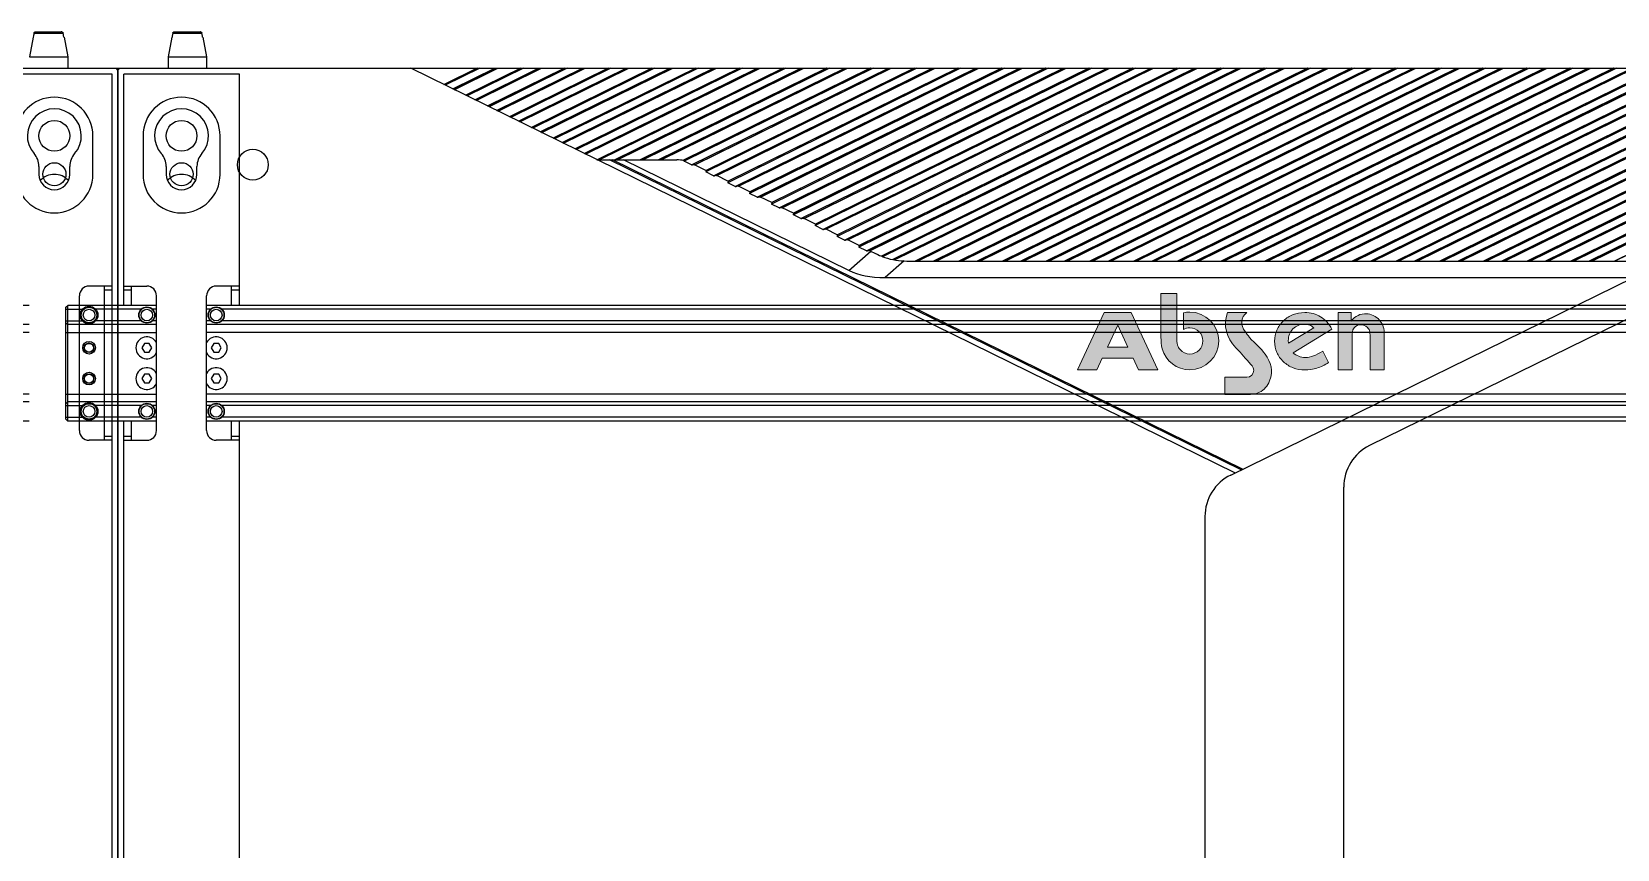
# Model space of a CAD drawing. Header units: millimetres. Extents: x 710 to 26878, y 589 to 5187.
# Drawn here: x 16582.6 to 16993.9, y 3735 to 3947.1 of the extents above; entities that cross this region are included whole.
import ezdxf

# ---------------------------------------------------------------- set-up
doc = ezdxf.new("R2010")
doc.units = ezdxf.units.MM
doc.layers.add('02___PRT_ALL_AXES', color=7, linetype='Continuous')
doc.layers.add('图层 1', color=7, linetype='Continuous', lineweight=18)

# ---------------------------------------------------------------- blocks, each defined once
blk = doc.blocks.new('6RYFH')
at = {"true_color": 0xf58220}
h = blk.add_hatch(color=30, dxfattribs=at)
edge = h.paths.add_edge_path()
edge.add_spline(control_points=[(11711.51, 2151.04), (11711.66, 2150.63), (11711.88, 2150.25), (11712.16, 2149.93), (11712.78, 2149.22), (11713.7, 2148.77), (11714.71, 2148.77), (11716.58, 2148.77), (11718.1, 2150.29), (11718.1, 2152.16), (11718.1, 2154.03), (11716.58, 2155.56), (11714.71, 2155.56), (11714.1, 2155.56), (11713.53, 2155.39), (11713.03, 2155.11), (11713.03, 2155.11), (11713.03, 2159.46), (11713.03, 2159.46), (11713.59, 2159.59), (11714.16, 2159.65), (11714.71, 2159.65), (11718.84, 2159.65), (11722.2, 2156.29), (11722.2, 2152.16), (11722.2, 2148.04), (11718.84, 2144.67), (11714.71, 2144.67), (11711.3, 2144.67), (11708.41, 2146.98), (11707.51, 2150.11), (11707.22, 2151.13), (11707.22, 2152.1), (11707.22, 2153.16), (11707.22, 2153.16), (11707.22, 2154.37), (11707.22, 2154.37), (11707.22, 2154.37), (11707.22, 2164.49), (11707.22, 2164.49), (11707.22, 2164.49), (11711.32, 2164.49), (11711.32, 2164.49), (11711.32, 2160.69), (11711.32, 2156.88), (11711.32, 2153.08), (11711.32, 2152.38), (11711.27, 2151.71), (11711.51, 2151.04)], knot_values=[0, 0, 0, 0, 1, 1, 1, 2, 2, 2, 3, 3, 3, 4, 4, 4, 5, 5, 5, 6, 6, 6, 7, 7, 7, 8, 8, 8, 9, 9, 9, 10, 10, 10, 11, 11, 11, 12, 12, 12, 13, 13, 13, 14, 14, 14, 15, 15, 15, 16, 16, 16, 16], degree=3, periodic=0)
h = blk.add_hatch(color=256)
h.paths.add_polyline_path([(11693.34, 2150.55), (11698.64, 2150.55), (11695.99, 2156.24)], flags=16)
h.paths.add_polyline_path([(11699.98, 2147.68), (11692, 2147.68), (11690.6, 2144.67), (11685.56, 2144.67), (11692.48, 2159.52), (11697.03, 2159.52), (11699.49, 2159.52), (11706.42, 2144.67), (11701.38, 2144.67)])
h = blk.add_hatch(color=256)
edge = h.paths.add_edge_path()
edge.add_spline(control_points=[(11724.47, 2159.52), (11724.47, 2159.52), (11729.52, 2159.52), (11729.52, 2159.52), (11727.79, 2158.28), (11727.91, 2156.23), (11729.03, 2154.6), (11729.37, 2154.1), (11729.79, 2153.59), (11730.21, 2153.08), (11731.61, 2151.41), (11733.12, 2150.29), (11734.29, 2148.69), (11735.78, 2146.64), (11736.4, 2144.36), (11735.41, 2141.81), (11734.9, 2140.5), (11733.98, 2139.4), (11732.75, 2138.83), (11731.82, 2138.4), (11730.75, 2138.24), (11729.64, 2138.24), (11729.64, 2138.24), (11723.81, 2138.24), (11723.81, 2138.24), (11723.81, 2138.24), (11723.81, 2142.74), (11723.81, 2142.74), (11723.81, 2142.74), (11729.46, 2142.74), (11729.46, 2142.74), (11729.46, 2142.74), (11729.46, 2142.74), (11729.46, 2142.74), (11729.46, 2142.74), (11729.47, 2142.74), (11729.47, 2142.74), (11729.47, 2142.74), (11729.47, 2142.74), (11729.47, 2142.74), (11729.47, 2142.74), (11729.48, 2142.74), (11729.48, 2142.74), (11730.47, 2142.75), (11731.27, 2143.55), (11731.27, 2144.54), (11731.27, 2145.4), (11730.58, 2146), (11730.07, 2146.59), (11728.77, 2148.07), (11727.4, 2149.59), (11726.67, 2150.34), (11724.07, 2153.04), (11723.35, 2156.12), (11724.47, 2159.52)], knot_values=[0, 0, 0, 0, 1, 1, 1, 2, 2, 2, 3, 3, 3, 4, 4, 4, 5, 5, 5, 6, 6, 6, 7, 7, 7, 8, 8, 8, 9, 9, 9, 10, 10, 10, 11, 11, 11, 12, 12, 12, 13, 13, 13, 14, 14, 14, 15, 15, 15, 16, 16, 16, 17, 17, 17, 18, 18, 18, 18], degree=3, periodic=0)
h = blk.add_hatch(color=256)
edge = h.paths.add_edge_path()
edge.add_spline(control_points=[(11750.7, 2146.54), (11749.71, 2145.9), (11748.7, 2145.42), (11747.69, 2145.11), (11746.67, 2144.78), (11745.61, 2144.63), (11744.52, 2144.63), (11743.44, 2144.63), (11742.44, 2144.81), (11741.51, 2145.17), (11740.58, 2145.53), (11739.75, 2146.06), (11739, 2146.76), (11738.25, 2147.47), (11737.68, 2148.28), (11737.29, 2149.18), (11736.9, 2150.09), (11736.7, 2151.05), (11736.7, 2152.08), (11736.7, 2153.11), (11736.89, 2154.08), (11737.28, 2154.97), (11737.66, 2155.86), (11738.23, 2156.67), (11739, 2157.39), (11739.75, 2158.11), (11740.57, 2158.65), (11741.48, 2159), (11742.38, 2159.35), (11743.4, 2159.52), (11744.52, 2159.52), (11746.04, 2159.52), (11747.4, 2159.16), (11748.6, 2158.43), (11749.81, 2157.7), (11750.8, 2156.64), (11751.58, 2155.24), (11751.58, 2155.24), (11741.48, 2149.08), (11741.48, 2149.08), (11741.91, 2148.68), (11742.4, 2148.38), (11742.94, 2148.18), (11743.47, 2147.98), (11744.06, 2147.88), (11744.7, 2147.88), (11745.35, 2147.88), (11746.04, 2148.01), (11746.77, 2148.27), (11747.5, 2148.53), (11748.32, 2148.95), (11749.24, 2149.53), (11749.24, 2149.53), (11750.7, 2146.54), (11750.7, 2146.54)], knot_values=[0, 0, 0, 0, 1, 1, 1, 2, 2, 2, 3, 3, 3, 4, 4, 4, 5, 5, 5, 6, 6, 6, 7, 7, 7, 8, 8, 8, 9, 9, 9, 10, 10, 10, 11, 11, 11, 12, 12, 12, 13, 13, 13, 14, 14, 14, 15, 15, 15, 16, 16, 16, 17, 17, 17, 18, 18, 18, 18], degree=3, periodic=0)
edge = h.paths.add_edge_path(flags=16)
edge.add_spline(control_points=[(11740.28, 2151.58), (11740.28, 2151.58), (11746.85, 2155.55), (11746.85, 2155.55), (11746.56, 2155.86), (11746.22, 2156.11), (11745.82, 2156.27), (11745.42, 2156.42), (11744.96, 2156.5), (11744.46, 2156.5), (11743.26, 2156.5), (11742.26, 2156.1), (11741.46, 2155.29), (11740.66, 2154.47), (11740.25, 2153.45), (11740.25, 2152.21), (11740.25, 2152.03), (11740.26, 2151.91), (11740.26, 2151.82), (11740.27, 2151.73), (11740.27, 2151.65), (11740.28, 2151.58)], knot_values=[0, 0, 0, 0, 1, 1, 1, 2, 2, 2, 3, 3, 3, 4, 4, 4, 5, 5, 5, 6, 6, 6, 7, 7, 7, 7], degree=3, periodic=0)
h = blk.add_hatch(color=256)
edge = h.paths.add_edge_path()
edge.add_spline(control_points=[(11753.19, 2144.67), (11753.19, 2144.67), (11753.19, 2159.52), (11753.19, 2159.52), (11753.19, 2159.52), (11756.52, 2159.52), (11756.52, 2159.52), (11756.52, 2159.52), (11756.52, 2157.32), (11756.52, 2157.32), (11757.68, 2158.7), (11758.85, 2159.25), (11760.62, 2159.19), (11761.58, 2159.19), (11763.09, 2158.56), (11763.85, 2157.65), (11764.58, 2156.72), (11765.11, 2155.95), (11765.11, 2154.24), (11765.11, 2154.24), (11765.11, 2144.67), (11765.11, 2144.67), (11765.11, 2144.67), (11761.47, 2144.67), (11761.47, 2144.67), (11761.47, 2144.67), (11761.47, 2152.99), (11761.47, 2152.99), (11761.47, 2153.47), (11761.47, 2154), (11761.39, 2154.49), (11761.33, 2154.88), (11761.11, 2155.31), (11760.79, 2155.65), (11759.86, 2156.65), (11758.15, 2156.62), (11757.3, 2155.52), (11756.84, 2154.93), (11756.8, 2154.36), (11756.8, 2152.91), (11756.8, 2152.91), (11756.8, 2144.67), (11756.8, 2144.67), (11756.8, 2144.67), (11753.19, 2144.67), (11753.19, 2144.67)], knot_values=[0, 0, 0, 0, 1, 1, 1, 2, 2, 2, 3, 3, 3, 4, 4, 4, 5, 5, 5, 6, 6, 6, 7, 7, 7, 8, 8, 8, 9, 9, 9, 10, 10, 10, 11, 11, 11, 12, 12, 12, 13, 13, 13, 14, 14, 14, 15, 15, 15, 15], degree=3, periodic=0)
at = {"color": 7, "linetype": 'Continuous'}
for p, q in [((11450.59, 2230.99), (11449.65, 2225.89)), ((11450.65, 2230.99), (11450.59, 2230.99)), ((11450.71, 2231.32), (11450.65, 2230.99)), ((11450.77, 2231.65), (11450.71, 2231.32)), ((11450.74, 2231.49), (11450.71, 2231.32)), ((11450.77, 2231.65), (11450.74, 2231.49)), ((11450.83, 2231.98), (11450.77, 2231.65)), ((11450.83, 2231.98), (11458.41, 2231.98)), ((11451.34, 2232.39), (11457.91, 2232.39)), ((11458.47, 2231.65), (11458.41, 2231.98)), ((11458.53, 2231.32), (11458.47, 2231.65)), ((11458.5, 2231.49), (11458.47, 2231.65)), ((11458.53, 2231.32), (11458.5, 2231.49)), ((11458.59, 2230.99), (11458.53, 2231.32)), ((11458.65, 2230.99), (11458.59, 2230.99)), ((11458.65, 2230.99), (11459.6, 2225.89)), ((12014.59, 2230.99), (12013.65, 2225.89)), ((12014.65, 2230.99), (12014.59, 2230.99)), ((12014.71, 2231.32), (12014.65, 2230.99)), ((12014.77, 2231.65), (12014.71, 2231.32)), ((12014.74, 2231.49), (12014.71, 2231.32)), ((12014.77, 2231.65), (12014.74, 2231.49)), ((12014.83, 2231.98), (12014.77, 2231.65)), ((12014.83, 2231.98), (12022.41, 2231.98)), ((12015.34, 2232.39), (12021.91, 2232.39)), ((12022.47, 2231.65), (12022.41, 2231.98)), ((12022.53, 2231.32), (12022.47, 2231.65)), ((12022.5, 2231.49), (12022.47, 2231.65)), ((12022.53, 2231.32), (12022.5, 2231.49)), ((12022.59, 2230.99), (12022.53, 2231.32)), ((12022.65, 2230.99), (12022.59, 2230.99)), ((12022.65, 2230.99), (12023.6, 2225.89)), ((11449.65, 2225.89), (11449.65, 2222.89)), ((11449.65, 2225.89), (11459.6, 2225.89)), ((11459.6, 2225.89), (11459.6, 2222.89)), ((12013.65, 2225.89), (12023.6, 2225.89)), ((12023.6, 2225.89), (12023.6, 2222.89)), ((11437.12, 2222.89), (11436.62, 2222.39)), ((11436.62, 1885.39), (11436.62, 2222.89)), ((11436.62, 2222.89), (12036.62, 2222.89)), ((11726.41, 2117.9), (11512.62, 2222.89)), ((11521.17, 2218.69), (11529.72, 2222.89)), ((11529.79, 2222.89), (11521.21, 2218.67)), ((11530.47, 2222.89), (11521.55, 2218.51)), ((11523.52, 2217.54), (11534.41, 2222.89)), ((11523.86, 2217.37), (11535.09, 2222.89)), ((11523.89, 2217.35), (11535.16, 2222.89)), ((11526.84, 2215.91), (11541.06, 2222.89)), ((11541.14, 2222.89), (11526.88, 2215.89)), ((11541.82, 2222.89), (11527.22, 2215.72)), ((11529.19, 2214.75), (11545.75, 2222.89)), ((11529.53, 2214.59), (11546.43, 2222.89)), ((11529.56, 2214.57), (11546.51, 2222.89)), ((11532.51, 2213.12), (11552.41, 2222.89)), ((11552.48, 2222.89), (11532.55, 2213.1)), ((11553.16, 2222.89), (11532.89, 2212.94)), ((11534.86, 2211.97), (11557.1, 2222.89)), ((11535.2, 2211.8), (11557.78, 2222.89)), ((11535.24, 2211.78), (11557.85, 2222.89)), ((11538.18, 2210.34), (11563.75, 2222.89)), ((11563.82, 2222.89), (11538.22, 2210.32)), ((11564.5, 2222.89), (11538.56, 2210.15)), ((11540.53, 2209.18), (11568.44, 2222.89)), ((11540.87, 2209.02), (11569.12, 2222.89)), ((11540.91, 2209), (11569.19, 2222.89)), ((11543.86, 2207.55), (11575.09, 2222.89)), ((11575.17, 2222.89), (11543.89, 2207.53)), ((11575.85, 2222.89), (11544.23, 2207.37)), ((11546.2, 2206.4), (11579.78, 2222.89)), ((11546.54, 2206.23), (11580.46, 2222.89)), ((11546.58, 2206.21), (11580.54, 2222.89)), ((11549.53, 2204.77), (11586.44, 2222.89)), ((11586.51, 2222.89), (11549.56, 2204.75)), ((11587.19, 2222.89), (11549.9, 2204.58)), ((11551.87, 2203.61), (11591.13, 2222.89)), ((11552.21, 2203.45), (11591.81, 2222.89)), ((11552.25, 2203.43), (11591.88, 2222.89)), ((11555.2, 2201.98), (11597.78, 2222.89)), ((11597.85, 2222.89), (11555.24, 2201.96)), ((11598.53, 2222.89), (11555.58, 2201.8)), ((11557.55, 2200.83), (11602.47, 2222.89)), ((11557.89, 2200.66), (11603.15, 2222.89)), ((11557.92, 2200.64), (11603.22, 2222.89)), ((11560.87, 2199.19), (11609.12, 2222.89)), ((11609.2, 2222.89), (11560.91, 2199.18)), ((11609.88, 2222.89), (11561.51, 2199.14)), ((11565.45, 2199.14), (11613.81, 2222.89)), ((11566.13, 2199.14), (11614.49, 2222.89)), ((11566.2, 2199.14), (11614.57, 2222.89)), ((11620.47, 2222.89), (11572.1, 2199.14)), ((11620.54, 2222.89), (11572.18, 2199.14)), ((11621.22, 2222.89), (11572.85, 2199.14)), ((11576.79, 2199.14), (11625.16, 2222.89)), ((11577.47, 2199.14), (11625.84, 2222.89)), ((11577.55, 2199.14), (11625.91, 2222.89)), ((11631.81, 2222.89), (11583.16, 2199)), ((11631.88, 2222.89), (11583.21, 2198.99)), ((11632.56, 2222.89), (11583.48, 2198.79)), ((11585.45, 2197.82), (11636.5, 2222.89)), ((11586.24, 2197.88), (11637.18, 2222.89)), ((11586.28, 2197.86), (11637.25, 2222.89)), ((11643.9, 2222.89), (11589.15, 2196)), ((11643.15, 2222.89), (11589.23, 2196.41)), ((11643.23, 2222.89), (11589.27, 2196.39)), ((11591.12, 2195.03), (11647.84, 2222.89)), ((11591.92, 2195.09), (11648.52, 2222.89)), ((11591.95, 2195.07), (11648.6, 2222.89)), ((11655.25, 2222.89), (11594.82, 2193.22)), ((11654.5, 2222.89), (11594.9, 2193.62)), ((11654.57, 2222.89), (11594.94, 2193.61)), ((11596.79, 2192.25), (11659.19, 2222.89)), ((11597.59, 2192.31), (11659.87, 2222.89)), ((11597.62, 2192.29), (11659.94, 2222.89)), ((11666.59, 2222.89), (11600.5, 2190.43)), ((11665.84, 2222.89), (11600.57, 2190.84)), ((11665.91, 2222.89), (11600.61, 2190.82)), ((11602.46, 2189.46), (11670.53, 2222.89)), ((11603.26, 2189.52), (11671.21, 2222.89)), ((11603.29, 2189.5), (11671.28, 2222.89)), ((11677.93, 2222.89), (11606.17, 2187.65)), ((11677.18, 2222.89), (11606.24, 2188.05)), ((11677.25, 2222.89), (11606.28, 2188.04)), ((11608.14, 2186.68), (11681.87, 2222.89)), ((11608.93, 2186.74), (11682.55, 2222.89)), ((11608.97, 2186.72), (11682.63, 2222.89)), ((11689.28, 2222.89), (11611.84, 2184.86)), ((11688.53, 2222.89), (11611.92, 2185.27)), ((11688.6, 2222.89), (11611.95, 2185.25)), ((11613.81, 2183.89), (11693.22, 2222.89)), ((11614.6, 2183.95), (11693.9, 2222.89)), ((11614.64, 2183.93), (11693.97, 2222.89)), ((11700.62, 2222.89), (11617.51, 2182.08)), ((11699.87, 2222.89), (11617.59, 2182.48)), ((11699.94, 2222.89), (11617.62, 2182.47)), ((11619.48, 2181.11), (11704.56, 2222.89)), ((11620.27, 2181.17), (11705.24, 2222.89)), ((11620.31, 2181.15), (11705.31, 2222.89)), ((11711.96, 2222.89), (11623.18, 2179.29)), ((11711.21, 2222.89), (11623.26, 2179.7)), ((11711.28, 2222.89), (11623.3, 2179.68)), ((11625.15, 2178.32), (11715.9, 2222.89)), ((11625.94, 2178.38), (11716.58, 2222.89)), ((11625.98, 2178.36), (11716.66, 2222.89)), ((11723.31, 2222.89), (11628.85, 2176.51)), ((11722.55, 2222.89), (11628.93, 2176.91)), ((11722.63, 2222.89), (11628.97, 2176.9)), ((11630.82, 2175.54), (11727.25, 2222.89)), ((11631.62, 2175.59), (11727.93, 2222.89)), ((11631.65, 2175.58), (11728, 2222.89)), ((11733.9, 2222.89), (11634.67, 2174.16)), ((11733.97, 2222.89), (11634.71, 2174.14)), ((11734.65, 2222.89), (11635, 2173.95)), ((11637.57, 2173.28), (11738.59, 2222.89)), ((11638.07, 2173.19), (11739.27, 2222.89)), ((11638.12, 2173.18), (11739.34, 2222.89)), ((11745.24, 2222.89), (11643.42, 2172.89)), ((11745.31, 2222.89), (11643.5, 2172.89)), ((11745.99, 2222.89), (11644.18, 2172.89)), ((11648.11, 2172.89), (11749.93, 2222.89)), ((11648.79, 2172.89), (11750.61, 2222.89)), ((11648.87, 2172.89), (11750.69, 2222.89)), ((11756.58, 2222.89), (11654.77, 2172.89)), ((11756.66, 2222.89), (11654.84, 2172.89)), ((11757.34, 2222.89), (11655.52, 2172.89)), ((11659.46, 2172.89), (11761.28, 2222.89)), ((11660.14, 2172.89), (11761.96, 2222.89)), ((11660.21, 2172.89), (11762.03, 2222.89)), ((11767.93, 2222.89), (11666.11, 2172.89)), ((11768, 2222.89), (11666.18, 2172.89)), ((11768.68, 2222.89), (11666.86, 2172.89)), ((11670.8, 2172.89), (11772.62, 2222.89)), ((11671.48, 2172.89), (11773.3, 2222.89)), ((11671.55, 2172.89), (11773.37, 2222.89)), ((11779.27, 2222.89), (11677.45, 2172.89)), ((11779.34, 2222.89), (11677.53, 2172.89)), ((11780.02, 2222.89), (11678.21, 2172.89)), ((11682.14, 2172.89), (11783.96, 2222.89)), ((11682.82, 2172.89), (11784.64, 2222.89)), ((11682.9, 2172.89), (11784.72, 2222.89)), ((11790.61, 2222.89), (11688.8, 2172.89)), ((11790.69, 2222.89), (11688.87, 2172.89)), ((11791.37, 2222.89), (11689.55, 2172.89)), ((11693.49, 2172.89), (11795.31, 2222.89)), ((11694.17, 2172.89), (11795.99, 2222.89)), ((11694.24, 2172.89), (11796.06, 2222.89)), ((11801.96, 2222.89), (11700.14, 2172.89)), ((11802.03, 2222.89), (11700.21, 2172.89)), ((11802.71, 2222.89), (11700.89, 2172.89)), ((11704.83, 2172.89), (11806.65, 2222.89)), ((11705.51, 2172.89), (11807.33, 2222.89)), ((11705.58, 2172.89), (11807.4, 2222.89)), ((11813.3, 2222.89), (11711.48, 2172.89)), ((11813.37, 2222.89), (11711.56, 2172.89)), ((11814.05, 2222.89), (11712.24, 2172.89)), ((11716.17, 2172.89), (11817.99, 2222.89)), ((11716.85, 2172.89), (11818.67, 2222.89)), ((11716.93, 2172.89), (11818.75, 2222.89)), ((11824.64, 2222.89), (11722.83, 2172.89)), ((11824.72, 2222.89), (11722.9, 2172.89)), ((11825.4, 2222.89), (11723.58, 2172.89)), ((11727.52, 2172.89), (11829.34, 2222.89)), ((11728.2, 2172.89), (11830.02, 2222.89)), ((11728.27, 2172.89), (11830.09, 2222.89)), ((11835.99, 2222.89), (11734.17, 2172.89)), ((11836.06, 2222.89), (11734.24, 2172.89)), ((11836.74, 2222.89), (11734.92, 2172.89)), ((11738.86, 2172.89), (11840.68, 2222.89)), ((11739.54, 2172.89), (11841.36, 2222.89)), ((11739.61, 2172.89), (11841.43, 2222.89)), ((11847.33, 2222.89), (11745.51, 2172.89)), ((11847.4, 2222.89), (11745.59, 2172.89)), ((11848.08, 2222.89), (11746.27, 2172.89)), ((11750.2, 2172.89), (11852.02, 2222.89)), ((11750.88, 2172.89), (11852.7, 2222.89)), ((11750.96, 2172.89), (11852.78, 2222.89)), ((11858.67, 2222.89), (11756.86, 2172.89)), ((11858.75, 2222.89), (11756.93, 2172.89)), ((11859.43, 2222.89), (11757.61, 2172.89)), ((11960.62, 2222.89), (11761.33, 2125.02)), ((11761.55, 2172.89), (11863.37, 2222.89)), ((11762.23, 2172.89), (11864.05, 2222.89)), ((11762.3, 2172.89), (11864.12, 2222.89)), ((11870.02, 2222.89), (11768.2, 2172.89)), ((11870.09, 2222.89), (11768.27, 2172.89)), ((11870.77, 2222.89), (11768.95, 2172.89)), ((11772.89, 2172.89), (11874.71, 2222.89)), ((11773.57, 2172.89), (11875.39, 2222.89)), ((11773.64, 2172.89), (11875.46, 2222.89)), ((11881.36, 2222.89), (11779.54, 2172.89)), ((11881.43, 2222.89), (11779.62, 2172.89)), ((11882.11, 2222.89), (11780.3, 2172.89)), ((11784.23, 2172.89), (11886.05, 2222.89)), ((11784.91, 2172.89), (11886.73, 2222.89)), ((11784.99, 2172.89), (11886.81, 2222.89)), ((11892.7, 2222.89), (11790.89, 2172.89)), ((11892.78, 2222.89), (11790.96, 2172.89)), ((11893.46, 2222.89), (11791.64, 2172.89)), ((11795.58, 2172.89), (11897.4, 2222.89)), ((11796.26, 2172.89), (11898.08, 2222.89)), ((11796.33, 2172.89), (11898.15, 2222.89)), ((11904.05, 2222.89), (11802.23, 2172.89)), ((11904.12, 2222.89), (11802.3, 2172.89)), ((11904.8, 2222.89), (11802.98, 2172.89)), ((11806.92, 2172.89), (11908.74, 2222.89)), ((11807.6, 2172.89), (11909.42, 2222.89)), ((11807.67, 2172.89), (11909.49, 2222.89)), ((11915.39, 2222.89), (11813.57, 2172.89)), ((11915.46, 2222.89), (11813.65, 2172.89)), ((11916.14, 2222.89), (11814.32, 2172.89)), ((11818.26, 2172.89), (11920.08, 2222.89)), ((11818.94, 2172.89), (11920.76, 2222.89)), ((11819.02, 2172.89), (11920.83, 2222.89)), ((11926.73, 2222.89), (11824.92, 2172.89)), ((11926.81, 2222.89), (11824.99, 2172.89)), ((12036.62, 2222.39), (12036.12, 2222.89)), ((12036.62, 2222.89), (12036.62, 1885.39)), ((11560.98, 2199.14), (11581.58, 2199.14)), ((11728, 2118.68), (11564.16, 2199.14)), ((11728.4, 2118.88), (11564.95, 2199.14)), ((11626.28, 2170.41), (11567.79, 2199.14)), ((11585.45, 2197.82), (11583.48, 2198.79)), ((11586.12, 2197.94), (11589.39, 2196.33)), ((11725.33, 2117.37), (11889.96, 2198.22)), ((11591.12, 2195.03), (11589.15, 2196)), ((11595.06, 2193.54), (11591.79, 2195.15)), ((11596.79, 2192.25), (11594.82, 2193.22)), ((11600.74, 2190.76), (11597.46, 2192.37)), ((11602.46, 2189.46), (11600.5, 2190.43)), ((11606.41, 2187.97), (11603.13, 2189.58)), ((11608.14, 2186.68), (11606.17, 2187.65)), ((11612.08, 2185.19), (11608.8, 2186.8)), ((11613.81, 2183.89), (11611.84, 2184.86)), ((11617.75, 2182.4), (11614.48, 2184.01)), ((11619.48, 2181.11), (11617.51, 2182.08)), ((11623.42, 2179.62), (11620.15, 2181.23)), ((11625.15, 2178.32), (11623.18, 2179.29)), ((11629.09, 2176.83), (11625.82, 2178.44)), ((11630.82, 2175.54), (11628.85, 2176.51)), ((11626.28, 2170.41), (11631.98, 2175.41)), ((11631.49, 2175.66), (11633.37, 2174.73)), ((11640.55, 2172.91), (11635.65, 2168.6)), ((11641.31, 2172.89), (11838.38, 2172.89)), ((11635.65, 2168.6), (11829.66, 2168.6)), ((11754.62, 2001.68), (11754.62, 2114.25)), ((11718.62, 2106.6), (11718.62, 1994.03))]:
    blk.add_line(p, q, dxfattribs=at)
blk.add_line((11711.51, 2151.04), (11711.51, 2151.04))
blk.add_line((11711.51, 2151.04), (11711.51, 2151.04))
blk.add_line((11711.51, 2151.04), (11711.51, 2151.04))
for centre, radius in [((11471.62, 2197.89), 4), ((11453.12, 2195.39), 3), ((12020.12, 2195.39), 3)]:
    blk.add_circle(centre, radius, dxfattribs=at)
for centre, radius, start, end in [((11457.91, 2231.87), 0.522, 77.0352, 89.9936), ((12021.91, 2231.87), 0.522, 77.0352, 89.9936), ((11581.58, 2190.14), 9, 77.6267, 90), ((11641.31, 2190.89), 18, 243.8457, 249.3822), ((11641.31, 2190.89), 18, 251.4761, 270), ((11766.62, 2114.25), 12, 116.1543, 180), ((11730.62, 2106.6), 12, 116.1543, 180)]:
    blk.add_arc(centre, radius, start, end, dxfattribs=at)
for centre, major_axis, ratio, start_param, end_param in [((11585.52, 2199.79), (2.07, 0.98), 0.130507, 2.846583, 3.244909), ((11587.49, 2198.82), (2.07, 0.98), 0.130507, -3.038276, -2.358602), ((11591.19, 2197), (2.07, 0.98), 0.130507, 2.565236, 3.244909), ((11593.16, 2196.04), (2.07, 0.98), 0.130507, -3.038276, -2.358602), ((11596.87, 2194.22), (2.07, 0.98), 0.130507, 2.565236, 3.244909), ((11598.83, 2193.25), (2.07, 0.98), 0.130507, -3.038276, -2.358602), ((11602.54, 2191.43), (2.07, 0.98), 0.130507, 2.565236, 3.244909), ((11604.51, 2190.47), (2.07, 0.98), 0.130507, -3.038276, -2.358602), ((11608.21, 2188.65), (2.07, 0.98), 0.130507, 2.565236, 3.244909), ((11610.18, 2187.68), (2.07, 0.98), 0.130507, -3.038276, -2.358602), ((11613.88, 2185.86), (2.07, 0.98), 0.130507, 2.565236, 3.244909), ((11615.85, 2184.9), (2.07, 0.98), 0.130507, -3.038276, -2.358602), ((11619.55, 2183.08), (2.07, 0.98), 0.130507, 2.565236, 3.244909), ((11621.52, 2182.11), (2.07, 0.98), 0.130507, -3.038276, -2.358602), ((11625.22, 2180.29), (2.07, 0.98), 0.130507, 2.565236, 3.244909), ((11627.19, 2179.33), (2.07, 0.98), 0.130507, -3.038276, -2.358602), ((11630.9, 2177.51), (2.07, 0.98), 0.130507, 2.565236, 3.244909), ((11632.86, 2176.54), (2.07, 0.98), 0.130507, -3.038276, -2.358602), ((11974, 2481.38), (345.95, 303.53), 0.152098, -3.034155, -3.027155), ((11968.63, 2476.66), (345.95, 303.53), 0.152098, -3.07842, -2.969946)]:
    blk.add_ellipse(centre, major_axis=major_axis, ratio=ratio, start_param=start_param, end_param=end_param, dxfattribs=at)
for points, knots in [([(11450.83, 2231.98), (11450.84, 2231.99), (11450.84, 2232.03), (11450.86, 2232.06), (11450.87, 2232.09)], [0, 0, 0, 0, 0.249866, 1, 1, 1, 1]), ([(11450.87, 2232.09), (11450.88, 2232.11), (11450.89, 2232.14), (11450.92, 2232.17), (11450.93, 2232.19)], [0, 0, 0, 0, 0.500081, 1, 1, 1, 1]), ([(11450.93, 2232.19), (11450.94, 2232.2), (11450.96, 2232.23), (11450.99, 2232.26), (11451.01, 2232.27)], [0, 0, 0, 0, 0.499978, 1, 1, 1, 1]), ([(11451.01, 2232.27), (11451.02, 2232.29), (11451.05, 2232.31), (11451.09, 2232.33), (11451.11, 2232.34)], [0, 0, 0, 0, 0.500013, 1, 1, 1, 1]), ([(11451.11, 2232.34), (11451.12, 2232.35), (11451.16, 2232.36), (11451.2, 2232.37), (11451.22, 2232.38)], [0, 0, 0, 0, 0.499911, 1, 1, 1, 1]), ([(11451.22, 2232.38), (11451.23, 2232.38), (11451.27, 2232.39), (11451.31, 2232.39), (11451.34, 2232.39)], [0, 0, 0, 0, 0.250382, 1, 1, 1, 1]), ([(11458.02, 2232.38), (11458.04, 2232.37), (11458.08, 2232.36), (11458.12, 2232.35), (11458.13, 2232.34)], [0, 0, 0, 0, 0.500089, 1, 1, 1, 1]), ([(11458.13, 2232.34), (11458.15, 2232.33), (11458.19, 2232.31), (11458.22, 2232.29), (11458.23, 2232.27)], [0, 0, 0, 0, 0.499987, 1, 1, 1, 1]), ([(11458.23, 2232.27), (11458.25, 2232.26), (11458.28, 2232.23), (11458.3, 2232.2), (11458.31, 2232.19)], [0, 0, 0, 0, 0.500022, 1, 1, 1, 1]), ([(11458.31, 2232.19), (11458.33, 2232.17), (11458.35, 2232.14), (11458.37, 2232.11), (11458.37, 2232.09)], [0, 0, 0, 0, 0.499919, 1, 1, 1, 1]), ([(11458.37, 2232.09), (11458.38, 2232.08), (11458.39, 2232.05), (11458.4, 2232.01), (11458.41, 2231.98)], [0, 0, 0, 0, 0.250397, 1, 1, 1, 1]), ([(12014.83, 2231.98), (12014.84, 2231.99), (12014.84, 2232.03), (12014.86, 2232.06), (12014.87, 2232.09)], [0, 0, 0, 0, 0.249866, 1, 1, 1, 1]), ([(12014.87, 2232.09), (12014.88, 2232.11), (12014.89, 2232.14), (12014.92, 2232.17), (12014.93, 2232.19)], [0, 0, 0, 0, 0.500081, 1, 1, 1, 1]), ([(12014.93, 2232.19), (12014.94, 2232.2), (12014.96, 2232.23), (12014.99, 2232.26), (12015.01, 2232.27)], [0, 0, 0, 0, 0.499978, 1, 1, 1, 1]), ([(12015.01, 2232.27), (12015.02, 2232.29), (12015.05, 2232.31), (12015.09, 2232.33), (12015.11, 2232.34)], [0, 0, 0, 0, 0.500013, 1, 1, 1, 1]), ([(12015.11, 2232.34), (12015.12, 2232.35), (12015.16, 2232.36), (12015.2, 2232.37), (12015.22, 2232.38)], [0, 0, 0, 0, 0.499911, 1, 1, 1, 1]), ([(12015.22, 2232.38), (12015.23, 2232.38), (12015.27, 2232.39), (12015.31, 2232.39), (12015.34, 2232.39)], [0, 0, 0, 0, 0.250382, 1, 1, 1, 1]), ([(12022.02, 2232.38), (12022.04, 2232.37), (12022.08, 2232.36), (12022.12, 2232.35), (12022.13, 2232.34)], [0, 0, 0, 0, 0.500089, 1, 1, 1, 1]), ([(12022.13, 2232.34), (12022.15, 2232.33), (12022.19, 2232.31), (12022.22, 2232.29), (12022.23, 2232.27)], [0, 0, 0, 0, 0.499987, 1, 1, 1, 1]), ([(12022.23, 2232.27), (12022.25, 2232.26), (12022.28, 2232.23), (12022.3, 2232.2), (12022.31, 2232.19)], [0, 0, 0, 0, 0.500022, 1, 1, 1, 1]), ([(12022.31, 2232.19), (12022.33, 2232.17), (12022.35, 2232.14), (12022.37, 2232.11), (12022.37, 2232.09)], [0, 0, 0, 0, 0.499919, 1, 1, 1, 1]), ([(12022.37, 2232.09), (12022.38, 2232.08), (12022.39, 2232.05), (12022.4, 2232.01), (12022.41, 2231.98)], [0, 0, 0, 0, 0.250397, 1, 1, 1, 1]), ([(11635, 2173.95), (11634.99, 2173.95), (11634.98, 2173.96), (11634.97, 2173.96), (11634.96, 2173.97), (11634.96, 2173.98), (11634.95, 2173.99), (11634.95, 2174), (11634.95, 2174.02), (11634.96, 2174.03), (11634.97, 2174.04), (11634.97, 2174.04)], [0, 0, 0, 0, 0.126258, 0.252416, 0.378065, 0.440847, 0.503376, 0.627544, 0.751631, 0.875774, 1, 1, 1, 1])]:
    blk.add_open_spline(points, degree=3, knots=knots, dxfattribs=at)
at = {"layer": '图层 1', "lineweight": 0}
for points in [[(11699.98, 2147.68), (11692, 2147.68), (11690.6, 2144.67), (11685.56, 2144.67), (11692.48, 2159.52), (11697.03, 2159.52), (11699.49, 2159.52), (11706.42, 2144.67), (11701.38, 2144.67), (11699.98, 2147.68)], [(11693.34, 2150.55), (11698.64, 2150.55), (11695.99, 2156.24), (11693.34, 2150.55)]]:
    blk.add_lwpolyline(points, dxfattribs=at)
at = {"layer": '图层 1', "color": 30, "lineweight": 0, "true_color": 0xf58220}
blk.add_open_spline([(11711.51, 2151.04), (11711.66, 2150.63), (11711.88, 2150.25), (11712.16, 2149.93), (11712.78, 2149.22), (11713.7, 2148.77), (11714.71, 2148.77), (11716.58, 2148.77), (11718.1, 2150.29), (11718.1, 2152.16), (11718.1, 2154.03), (11716.58, 2155.56), (11714.71, 2155.56), (11714.1, 2155.56), (11713.53, 2155.39), (11713.03, 2155.11), (11713.03, 2155.11), (11713.03, 2159.46), (11713.03, 2159.46), (11713.59, 2159.59), (11714.16, 2159.65), (11714.71, 2159.65), (11718.84, 2159.65), (11722.2, 2156.29), (11722.2, 2152.16), (11722.2, 2148.04), (11718.84, 2144.67), (11714.71, 2144.67), (11711.3, 2144.67), (11708.41, 2146.98), (11707.51, 2150.11), (11707.22, 2151.13), (11707.22, 2152.1), (11707.22, 2153.16), (11707.22, 2153.16), (11707.22, 2154.37), (11707.22, 2154.37), (11707.22, 2154.37), (11707.22, 2164.49), (11707.22, 2164.49), (11707.22, 2164.49), (11711.32, 2164.49), (11711.32, 2164.49), (11711.32, 2160.69), (11711.32, 2156.88), (11711.32, 2153.08), (11711.32, 2152.38), (11711.27, 2151.71), (11711.51, 2151.04)], degree=3, knots=[0, 0, 0, 0, 1, 1, 1, 2, 2, 2, 3, 3, 3, 4, 4, 4, 5, 5, 5, 6, 6, 6, 7, 7, 7, 8, 8, 8, 9, 9, 9, 10, 10, 10, 11, 11, 11, 12, 12, 12, 13, 13, 13, 14, 14, 14, 15, 15, 15, 16, 16, 16, 16], dxfattribs=at)
at = {"layer": '图层 1', "lineweight": 0}
for points, knots in [([(11724.47, 2159.52), (11724.47, 2159.52), (11729.52, 2159.52), (11729.52, 2159.52), (11727.79, 2158.28), (11727.91, 2156.23), (11729.03, 2154.6), (11729.37, 2154.1), (11729.79, 2153.59), (11730.21, 2153.08), (11731.61, 2151.41), (11733.12, 2150.29), (11734.29, 2148.69), (11735.78, 2146.64), (11736.4, 2144.36), (11735.41, 2141.81), (11734.9, 2140.5), (11733.98, 2139.4), (11732.75, 2138.83), (11731.82, 2138.4), (11730.75, 2138.24), (11729.64, 2138.24), (11729.64, 2138.24), (11723.81, 2138.24), (11723.81, 2138.24), (11723.81, 2138.24), (11723.81, 2142.74), (11723.81, 2142.74), (11723.81, 2142.74), (11729.46, 2142.74), (11729.46, 2142.74), (11729.46, 2142.74), (11729.46, 2142.74), (11729.46, 2142.74), (11729.46, 2142.74), (11729.47, 2142.74), (11729.47, 2142.74), (11729.47, 2142.74), (11729.47, 2142.74), (11729.47, 2142.74), (11729.47, 2142.74), (11729.48, 2142.74), (11729.48, 2142.74), (11730.47, 2142.75), (11731.27, 2143.55), (11731.27, 2144.54), (11731.27, 2145.4), (11730.58, 2146), (11730.07, 2146.59), (11728.77, 2148.07), (11727.4, 2149.59), (11726.67, 2150.34), (11724.07, 2153.04), (11723.35, 2156.12), (11724.47, 2159.52)], [0, 0, 0, 0, 1, 1, 1, 2, 2, 2, 3, 3, 3, 4, 4, 4, 5, 5, 5, 6, 6, 6, 7, 7, 7, 8, 8, 8, 9, 9, 9, 10, 10, 10, 11, 11, 11, 12, 12, 12, 13, 13, 13, 14, 14, 14, 15, 15, 15, 16, 16, 16, 17, 17, 17, 18, 18, 18, 18]), ([(11750.7, 2146.54), (11749.71, 2145.9), (11748.7, 2145.42), (11747.69, 2145.11), (11746.67, 2144.78), (11745.61, 2144.63), (11744.52, 2144.63), (11743.44, 2144.63), (11742.44, 2144.81), (11741.51, 2145.17), (11740.58, 2145.53), (11739.75, 2146.06), (11739, 2146.76), (11738.25, 2147.47), (11737.68, 2148.28), (11737.29, 2149.18), (11736.9, 2150.09), (11736.7, 2151.05), (11736.7, 2152.08), (11736.7, 2153.11), (11736.89, 2154.08), (11737.28, 2154.97), (11737.66, 2155.86), (11738.23, 2156.67), (11739, 2157.39), (11739.75, 2158.11), (11740.57, 2158.65), (11741.48, 2159), (11742.38, 2159.35), (11743.4, 2159.52), (11744.52, 2159.52), (11746.04, 2159.52), (11747.4, 2159.16), (11748.6, 2158.43), (11749.81, 2157.7), (11750.8, 2156.64), (11751.58, 2155.24), (11751.58, 2155.24), (11741.48, 2149.08), (11741.48, 2149.08), (11741.91, 2148.68), (11742.4, 2148.38), (11742.94, 2148.18), (11743.47, 2147.98), (11744.06, 2147.88), (11744.7, 2147.88), (11745.35, 2147.88), (11746.04, 2148.01), (11746.77, 2148.27), (11747.5, 2148.53), (11748.32, 2148.95), (11749.24, 2149.53), (11749.24, 2149.53), (11750.7, 2146.54), (11750.7, 2146.54)], [0, 0, 0, 0, 1, 1, 1, 2, 2, 2, 3, 3, 3, 4, 4, 4, 5, 5, 5, 6, 6, 6, 7, 7, 7, 8, 8, 8, 9, 9, 9, 10, 10, 10, 11, 11, 11, 12, 12, 12, 13, 13, 13, 14, 14, 14, 15, 15, 15, 16, 16, 16, 17, 17, 17, 18, 18, 18, 18]), ([(11740.28, 2151.58), (11740.28, 2151.58), (11746.85, 2155.55), (11746.85, 2155.55), (11746.56, 2155.86), (11746.22, 2156.11), (11745.82, 2156.27), (11745.42, 2156.42), (11744.96, 2156.5), (11744.46, 2156.5), (11743.26, 2156.5), (11742.26, 2156.1), (11741.46, 2155.29), (11740.66, 2154.47), (11740.25, 2153.45), (11740.25, 2152.21), (11740.25, 2152.03), (11740.26, 2151.91), (11740.26, 2151.82), (11740.27, 2151.73), (11740.27, 2151.65), (11740.28, 2151.58)], [0, 0, 0, 0, 1, 1, 1, 2, 2, 2, 3, 3, 3, 4, 4, 4, 5, 5, 5, 6, 6, 6, 7, 7, 7, 7]), ([(11753.19, 2144.67), (11753.19, 2144.67), (11753.19, 2159.52), (11753.19, 2159.52), (11753.19, 2159.52), (11756.52, 2159.52), (11756.52, 2159.52), (11756.52, 2159.52), (11756.52, 2157.32), (11756.52, 2157.32), (11757.68, 2158.7), (11758.85, 2159.25), (11760.62, 2159.19), (11761.58, 2159.19), (11763.09, 2158.56), (11763.85, 2157.65), (11764.58, 2156.72), (11765.11, 2155.95), (11765.11, 2154.24), (11765.11, 2154.24), (11765.11, 2144.67), (11765.11, 2144.67), (11765.11, 2144.67), (11761.47, 2144.67), (11761.47, 2144.67), (11761.47, 2144.67), (11761.47, 2152.99), (11761.47, 2152.99), (11761.47, 2153.47), (11761.47, 2154), (11761.39, 2154.49), (11761.33, 2154.88), (11761.11, 2155.31), (11760.79, 2155.65), (11759.86, 2156.65), (11758.15, 2156.62), (11757.3, 2155.52), (11756.84, 2154.93), (11756.8, 2154.36), (11756.8, 2152.91), (11756.8, 2152.91), (11756.8, 2144.67), (11756.8, 2144.67), (11756.8, 2144.67), (11753.19, 2144.67), (11753.19, 2144.67)], [0, 0, 0, 0, 1, 1, 1, 2, 2, 2, 3, 3, 3, 4, 4, 4, 5, 5, 5, 6, 6, 6, 7, 7, 7, 8, 8, 8, 9, 9, 9, 10, 10, 10, 11, 11, 11, 12, 12, 12, 13, 13, 13, 14, 14, 14, 15, 15, 15, 15])]:
    blk.add_open_spline(points, degree=3, knots=knots, dxfattribs=at)
blk = doc.blocks.new('*U76')
blk.add_blockref('6RYFH', (-11736.62, -2058.89))
blk = doc.blocks.new('*U77')
at = {"color": 0, "linetype": 'ByBlock', "lineweight": -2, "transparency": 16777216}
for p in [(1200, 1350), (1800, 1350)]:
    blk.add_blockref('*U76', p, dxfattribs=at)
blk = doc.blocks.new('WRSF')
at = {"color": 114, "linetype": 'Continuous', "true_color": 0x139b48}
for p, q in [((12256.57, 6322.06), (12256.57, 6382.06)), ((12286.57, 6382.06), (12256.57, 6382.06)), ((12286.57, 6322.06), (12286.57, 6382.06)), ((12853.57, 6382.06), (12823.57, 6382.06)), ((12853.57, 6047.06), (12853.57, 6382.06)), ((12261.57, 6366.06), (12261.57, 6356.06)), ((12281.57, 6356.06), (12281.57, 6366.06)), ((12848.57, 6356.06), (12848.57, 6366.06)), ((12267.57, 6358.13), (12267.57, 6356.06)), ((12275.57, 6356.06), (12275.57, 6358.13)), ((12834.57, 6358.13), (12834.57, 6356.06)), ((12842.57, 6356.06), (12842.57, 6358.13)), ((12256.57, 6327.06), (12262.57, 6327.06)), ((12258.57, 6322.06), (12258.57, 6327.06)), ((12286.57, 6327.06), (12280.57, 6327.06)), ((12284.57, 6322.06), (12284.57, 6327.06)), ((12853.57, 6327.06), (12847.57, 6327.06)), ((12851.57, 6287.06), (12851.57, 6327.06)), ((12256.57, 6326.06), (12258.57, 6326.06)), ((12265.07, 6289.56), (12265.07, 6324.56)), ((12278.07, 6289.56), (12278.07, 6324.56)), ((12284.57, 6326.06), (12286.57, 6326.06)), ((12845.07, 6289.56), (12845.07, 6324.56)), ((12851.57, 6326.06), (12853.57, 6326.06)), ((12241.57, 6321.56), (12242.07, 6322.06)), ((12241.57, 6292.56), (12241.57, 6321.56)), ((12241.57, 6321.06), (12246.1, 6321.06)), ((12242.07, 6292.06), (12242.07, 6322.06)), ((12265.07, 6322.06), (12242.07, 6322.06)), ((12265.07, 6321.06), (12264.04, 6321.06)), ((12832.07, 6322.06), (12278.07, 6322.06)), ((12279.1, 6321.06), (12278.07, 6321.06)), ((12241.57, 6318.06), (12246.1, 6318.06)), ((12241.57, 6317.56), (12242.07, 6317.06)), ((12241.57, 6315.06), (12265.07, 6315.06)), ((12265.07, 6317.06), (12242.07, 6317.06)), ((12265.07, 6318.06), (12264.04, 6318.06)), ((12279.1, 6318.06), (12278.07, 6318.06)), ((12832.07, 6317.06), (12278.07, 6317.06)), ((12832.07, 6315.06), (12278.07, 6315.06)), ((12261.92, 6312.18), (12261.28, 6311.06)), ((12261.28, 6311.06), (12261.92, 6309.95)), ((12263.21, 6312.18), (12261.92, 6312.18)), ((12263.86, 6311.06), (12263.21, 6312.18)), ((12263.21, 6309.95), (12263.86, 6311.06)), ((12279.92, 6312.18), (12279.28, 6311.06)), ((12279.28, 6311.06), (12279.92, 6309.95)), ((12281.21, 6312.18), (12279.92, 6312.18)), ((12281.86, 6311.06), (12281.21, 6312.18)), ((12281.21, 6309.95), (12281.86, 6311.06)), ((12261.92, 6309.95), (12263.21, 6309.95)), ((12279.92, 6309.95), (12281.21, 6309.95)), ((12261.92, 6304.18), (12261.28, 6303.06)), ((12261.28, 6303.06), (12261.92, 6301.95)), ((12263.21, 6304.18), (12261.92, 6304.18)), ((12261.92, 6301.95), (12263.21, 6301.95)), ((12263.86, 6303.06), (12263.21, 6304.18)), ((12263.21, 6301.95), (12263.86, 6303.06)), ((12279.92, 6304.18), (12279.28, 6303.06)), ((12279.28, 6303.06), (12279.92, 6301.95)), ((12281.21, 6304.18), (12279.92, 6304.18)), ((12279.92, 6301.95), (12281.21, 6301.95)), ((12281.86, 6303.06), (12281.21, 6304.18)), ((12281.21, 6301.95), (12281.86, 6303.06)), ((12241.57, 6299.06), (12265.07, 6299.06)), ((12832.07, 6299.06), (12278.07, 6299.06)), ((12241.57, 6296.56), (12242.07, 6297.06)), ((12241.57, 6296.06), (12246.1, 6296.06)), ((12265.07, 6297.06), (12242.07, 6297.06)), ((12265.07, 6296.06), (12264.04, 6296.06)), ((12832.07, 6297.06), (12278.07, 6297.06)), ((12279.1, 6296.06), (12278.07, 6296.06)), ((12241.57, 6293.06), (12246.1, 6293.06)), ((12241.57, 6292.56), (12242.07, 6292.06)), ((12265.07, 6292.06), (12242.07, 6292.06)), ((12256.57, 6142.06), (12256.57, 6292.06)), ((12258.57, 6287.06), (12258.57, 6292.06)), ((12265.07, 6293.06), (12264.04, 6293.06)), ((12279.1, 6293.06), (12278.07, 6293.06)), ((12832.07, 6292.06), (12278.07, 6292.06)), ((12284.57, 6287.06), (12284.57, 6292.06)), ((12286.57, 6142.06), (12286.57, 6292.06)), ((12258.57, 6288.06), (12256.57, 6288.06)), ((12256.57, 6287.06), (12262.57, 6287.06)), ((12286.57, 6287.06), (12280.57, 6287.06)), ((12286.57, 6288.06), (12284.57, 6288.06)), ((12853.57, 6287.06), (12847.57, 6287.06)), ((12853.57, 6288.06), (12851.57, 6288.06))]:
    blk.add_line(p, q, dxfattribs=at)
for centre, radius in [((12262.57, 6319.56), 2), ((12262.57, 6319.56), 1.5), ((12280.57, 6319.56), 2), ((12280.57, 6319.56), 1.5), ((12847.57, 6319.56), 2.3), ((12847.57, 6319.56), 2), ((12847.57, 6319.56), 1.5), ((12247.57, 6311.06), 1.65), ((12247.57, 6311.06), 1.15), ((12247.57, 6303.06), 1.65), ((12247.57, 6303.06), 1.15), ((12262.57, 6294.56), 2), ((12262.57, 6294.56), 1.5), ((12280.57, 6294.56), 2), ((12280.57, 6294.56), 1.5), ((12847.57, 6294.56), 2.3), ((12847.57, 6294.56), 2), ((12847.57, 6294.56), 1.5)]:
    blk.add_circle(centre, radius, dxfattribs=at)
for centre, radius, start, end in [((12271.57, 6366.06), 10, 0, 180), ((12838.57, 6366.06), 10, 0, 180), ((12271.57, 6366.06), 7, 318.5904, 221.4096), ((12838.57, 6366.06), 7, 318.5904, 221.4096), ((12262.57, 6358.13), 5, 0, 41.4096), ((12280.57, 6358.13), 5, 138.5904, 180), ((12829.57, 6358.13), 5, 0, 41.4096), ((12847.57, 6358.13), 5, 138.5904, 180), ((12271.57, 6356.06), 10, 180, 0), ((12271.57, 6356.06), 4, 180, 0), ((12271.57, 6351.06), 5, 43.1625, 136.8375), ((12838.57, 6356.06), 10, 180, 0), ((12838.57, 6356.06), 4, 180, 0), ((12838.57, 6351.06), 5, 43.1625, 136.8375), ((12262.57, 6324.56), 2.5, 0, 90), ((12280.57, 6324.56), 2.5, 90, 180), ((12847.57, 6324.56), 2.5, 90, 180), ((12262.57, 6289.56), 2.5, 270, 0), ((12280.57, 6289.56), 2.5, 180, 270), ((12847.57, 6289.56), 2.5, 180, 270)]:
    blk.add_arc(centre, radius, start, end, dxfattribs=at)
at = {"layer": '02___PRT_ALL_AXES', "color": 114, "linetype": 'Continuous', "true_color": 0x139b48}
for p, q in [((12261.1, 6321.06), (12249.04, 6321.06)), ((12828.1, 6321.06), (12282.04, 6321.06)), ((12261.1, 6318.06), (12249.04, 6318.06)), ((12828.1, 6318.06), (12282.04, 6318.06)), ((12261.1, 6296.06), (12249.04, 6296.06)), ((12828.1, 6296.06), (12282.04, 6296.06)), ((12261.1, 6293.06), (12249.04, 6293.06)), ((12828.1, 6293.06), (12282.04, 6293.06))]:
    blk.add_line(p, q, dxfattribs=at)
for centre, radius in [((12271.57, 6366.06), 4), ((12838.57, 6366.06), 4), ((12247.57, 6319.56), 2.1), ((12262.57, 6319.56), 2.1), ((12280.57, 6319.56), 2.1), ((12847.57, 6311.06), 1.25), ((12847.57, 6303.06), 1.25), ((12247.57, 6294.56), 2.1), ((12262.57, 6294.56), 2.1), ((12280.57, 6294.56), 2.1)]:
    blk.add_circle(centre, radius, dxfattribs=at)
for centre, start, end in [((12262.57, 6311.06), 28.0842, 331.9158), ((12280.57, 6311.06), 208.0842, 151.9158), ((12262.57, 6303.06), 28.0842, 331.9158), ((12280.57, 6303.06), 208.0842, 151.9158)]:
    blk.add_arc(centre, 2.84, start, end, dxfattribs=at)
blk = doc.blocks.new('*U155')
blk.add_blockref('WRSF', (-12547.57, -6214.33))
blk = doc.blocks.new('*U156')
at = {"color": 0, "linetype": 'ByBlock', "lineweight": -2, "transparency": 16777216}
for p in [(1200, 0), (1800, 0)]:
    blk.add_blockref('*U155', p, dxfattribs=at)

msp = doc.modelspace()

# ---------------------------------------------------------------- block references
for name, p in [('*U77', (15104.9439, 2423.5999)), ('*U156', (15097.4439, 3768.3624))]:
    msp.add_blockref(name, p)

doc.saveas('drawing.dxf')
